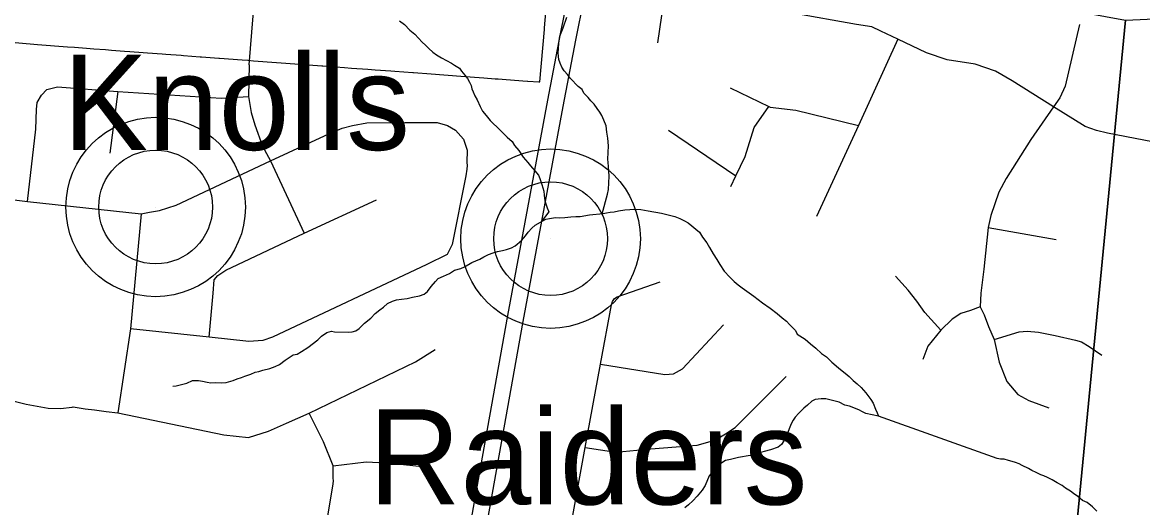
# Model space of a CAD drawing. Extents: x 0 to 34, y 0 to 22.
# Drawn here: x 6.938 to 7.866, y 16.474 to 16.876 of the extents above; entities that cross this region are included whole.
import ezdxf

# ---------------------------------------------------------------- set-up
doc = ezdxf.new("R2010")
doc.units = 0
for name, color, linetype in [('GM_X_City_Street', 7, 'Continuous'), ('GM_X_Interstate_Route', 7, 'Continuous'), ('GM_X_Minor_River', 7, 'Continuous'), ('GM_X_Rail_Line', 7, 'Continuous'), ('GM_X_Section', 7, 'Continuous'), ('GM_X_Township_Road', 7, 'Continuous'), ('GM_X_Unincorporated', 7, 'Continuous'), ('GM_X_Unincorporated_Location', 7, 'Continuous'), ('GM_X_Unincorporated_Text', 7, 'Continuous')]:
    doc.layers.add(name, color=color, linetype=linetype)

msp = doc.modelspace()

# ---------------------------------------------------------------- linework, layer by layer
at = {"layer": 'GM_X_City_Street'}
msp.add_lwpolyline([(7.12536, 16.84109), (7.131, 16.90921), (7.1345, 16.95152)], dxfattribs=at)
at = {"layer": 'GM_X_Interstate_Route'}
for points in [[(7.16116, 15.81231), (7.19303, 15.89829), (7.2144, 15.9659), (7.2415, 16.05927), (7.27374, 16.19197), (7.2776, 16.21112), (7.30642, 16.36962), (7.3527, 16.62799), (7.38582, 16.80653), (7.39634, 16.86158), (7.40336, 16.89601), (7.41126, 16.92738), (7.4174, 16.95238), (7.42595, 16.98067), (7.43764, 17.02421), (7.45688, 17.08069), (7.47421, 17.13179), (7.49131, 17.1818), (7.49832, 17.20807), (7.50667, 17.2351), (7.51434, 17.26887), (7.51582, 17.27715)], [(7.14843, 15.8175), (7.18029, 15.90348), (7.20158, 15.96819), (7.22753, 16.05726), (7.24135, 16.11001), (7.261, 16.19716), (7.26544, 16.2227), (7.29368, 16.37481), (7.33996, 16.63318), (7.37308, 16.81172), (7.38361, 16.86677), (7.39063, 16.9012)]]:
    msp.add_lwpolyline(points, dxfattribs=at)
at = {"layer": 'GM_X_Minor_River'}
for points in [[(7.25023, 16.87767), (7.2543, 16.87446), (7.2587, 16.86972), (7.26277, 16.86652), (7.26899, 16.8598), (7.27157, 16.85742), (7.27451, 16.85464), (7.27782, 16.85146), (7.2808, 16.84944), (7.2849, 16.84699), (7.29313, 16.84248), (7.29574, 16.84086), (7.29984, 16.83841), (7.30164, 16.83568), (7.30418, 16.83253), (7.30637, 16.82978), (7.30815, 16.82667), (7.30956, 16.82395), (7.31022, 16.82126), (7.31125, 16.81856), (7.31265, 16.81546), (7.31442, 16.81196), (7.31687, 16.80654), (7.31901, 16.80265), (7.32192, 16.79911), (7.32518, 16.7948)], [(7.41825, 16.71757), (7.42245, 16.73387), (7.42337, 16.73764), (7.42383, 16.74865), (7.42362, 16.75284), (7.42339, 16.75665), (7.42315, 16.76009), (7.42288, 16.76276), (7.42334, 16.77377), (7.42284, 16.78026), (7.4219, 16.78524), (7.42135, 16.79059), (7.41963, 16.79522), (7.41788, 16.79909), (7.41609, 16.80183), (7.41392, 16.80496), (7.41139, 16.80848), (7.40883, 16.81125), (7.40665, 16.814), (7.40297, 16.81757), (7.40157, 16.82067), (7.39823, 16.82308), (7.39201, 16.82979), (7.38946, 16.83294), (7.38653, 16.8361), (7.38475, 16.83921), (7.38335, 16.84231), (7.38233, 16.84539), (7.38179, 16.85074), (7.38213, 16.8591), (7.38313, 16.86476), (7.38572, 16.87189), (7.38875, 16.88051)], [(7.32518, 16.7948), (7.32813, 16.79202), (7.3307, 16.78963), (7.33474, 16.78567), (7.33952, 16.78092), (7.34357, 16.77733), (7.34536, 16.77422), (7.349, 16.76989), (7.3526, 16.76442), (7.35663, 16.76007), (7.35881, 16.75732), (7.36245, 16.753), (7.36536, 16.74946), (7.3664, 16.74675), (7.3681, 16.74174), (7.36979, 16.73635), (7.37003, 16.73291), (7.37061, 16.72833), (7.37266, 16.72254), (7.37405, 16.71906), (7.36763, 16.71094)], [(7.0622, 16.57439), (7.06489, 16.57467), (7.07378, 16.57698), (7.07845, 16.57907), (7.08343, 16.57925), (7.08685, 16.57874), (7.09064, 16.57782), (7.09368, 16.57732), (7.09789, 16.57753), (7.10247, 16.57735), (7.1063, 16.57758), (7.11211, 16.57925), (7.11561, 16.58063), (7.11909, 16.58163), (7.12181, 16.58267), (7.12685, 16.58437), (7.13036, 16.58613), (7.13345, 16.58677), (7.13693, 16.58777), (7.14272, 16.58906), (7.14699, 16.59079), (7.15051, 16.59256), (7.15524, 16.59617), (7.16192, 16.60047), (7.16539, 16.60109), (7.16892, 16.60323), (7.17402, 16.60645), (7.18232, 16.61297), (7.1855, 16.61588), (7.18984, 16.61913), (7.1937, 16.62012), (7.19636, 16.61964), (7.20781, 16.61918), (7.21088, 16.61944), (7.21398, 16.62045), (7.21673, 16.62225), (7.22112, 16.62664), (7.22627, 16.631), (7.22986, 16.63466), (7.23382, 16.63792), (7.23697, 16.64008), (7.24015, 16.643), (7.24444, 16.64511), (7.24754, 16.64613), (7.25177, 16.64672), (7.25638, 16.64729), (7.26101, 16.64825), (7.2668, 16.64954), (7.27068, 16.65091), (7.27344, 16.65308), (7.27629, 16.65715), (7.2799, 16.66119), (7.2823, 16.66376), (7.28659, 16.66587), (7.29164, 16.66795), (7.29559, 16.67084), (7.30099, 16.67214), (7.30411, 16.67354), (7.30999, 16.67711), (7.31661, 16.67989), (7.32012, 16.68165), (7.32403, 16.68378), (7.32791, 16.68514), (7.33139, 16.68615), (7.33564, 16.68712), (7.33873, 16.68776), (7.34299, 16.68911), (7.34612, 16.69088), (7.35127, 16.69524), (7.3545, 16.6993), (7.35691, 16.70225), (7.35973, 16.70556), (7.36251, 16.70811), (7.37151, 16.71308), (7.37459, 16.71371), (7.37958, 16.71427), (7.38302, 16.71414), (7.38723, 16.71435), (7.39223, 16.71491), (7.39644, 16.71513), (7.39989, 16.71537), (7.40759, 16.71658), (7.4191, 16.71765), (7.42181, 16.7183), (7.42489, 16.71894), (7.42796, 16.7192), (7.43181, 16.7198), (7.43682, 16.72074), (7.44103, 16.72096), (7.44372, 16.72123), (7.45021, 16.72097), (7.45628, 16.71997), (7.46729, 16.71801), (7.47827, 16.71529), (7.4824, 16.7136), (7.48652, 16.71154), (7.48951, 16.7099), (7.49247, 16.70749), (7.4958, 16.7047), (7.49876, 16.7023), (7.50126, 16.69802)], [(7.50126, 16.69802), (7.50488, 16.69331), (7.50702, 16.68942), (7.51025, 16.68434), (7.51312, 16.67967), (7.51561, 16.67538), (7.51921, 16.66992), (7.52397, 16.66478), (7.52765, 16.66121), (7.53097, 16.65842), (7.53431, 16.656), (7.53802, 16.65319), (7.54397, 16.64915), (7.551, 16.64354), (7.55732, 16.63911), (7.56325, 16.63469), (7.56731, 16.6311), (7.57102, 16.62829), (7.57358, 16.62553), (7.57835, 16.62077), (7.57975, 16.61767), (7.58647, 16.6136), (7.59089, 16.60962), (7.59533, 16.60602), (7.60012, 16.60165), (7.60421, 16.59882), (7.60862, 16.59446), (7.61415, 16.58968), (7.61711, 16.58728), (7.61971, 16.58527), (7.62303, 16.58248), (7.62634, 16.5793), (7.62967, 16.57651), (7.63298, 16.57333), (7.63662, 16.569), (7.64098, 16.5635), (7.64277, 16.56039), (7.64485, 16.55536), (7.64625, 16.55226), (7.64718, 16.54945)], [(7.64718, 16.54945), (7.63668, 16.55188), (7.63405, 16.55313), (7.63106, 16.55477), (7.62316, 16.55775), (7.61937, 16.55866), (7.6145, 16.56113), (7.60808, 16.56291), (7.60353, 16.56386), (7.59971, 16.56401), (7.59472, 16.56345), (7.59198, 16.56203), (7.58841, 16.55875), (7.58524, 16.55621), (7.58125, 16.55219), (7.57806, 16.54889), (7.57642, 16.5463), (7.57477, 16.54332), (7.57307, 16.5392), (7.57132, 16.53395), (7.56883, 16.5291), (7.56679, 16.52614), (7.56403, 16.52397), (7.55781, 16.52156), (7.5524, 16.52025), (7.5408, 16.51691), (7.53117, 16.51539), (7.52461, 16.51375), (7.52036, 16.51278), (7.51644, 16.51027), (7.51288, 16.50737), (7.51006, 16.50406), (7.50684, 16.5), (7.50345, 16.49215), (7.50099, 16.48806), (7.49697, 16.48328), (7.49336, 16.47924), (7.48978, 16.47596), (7.48662, 16.47342)], [(7.82832, 16.47084), (7.82464, 16.47441), (7.8202, 16.47801), (7.81645, 16.47968), (7.81237, 16.48288), (7.80903, 16.4853), (7.80644, 16.48731), (7.80233, 16.48975), (7.79937, 16.49215), (7.79526, 16.49422), (7.79115, 16.49667), (7.78741, 16.49871), (7.78441, 16.49998), (7.78177, 16.50084), (7.77803, 16.50289), (7.77427, 16.50456), (7.77166, 16.50619), (7.76641, 16.50868), (7.76379, 16.50992), (7.76078, 16.51119), (7.75814, 16.51205), (7.75512, 16.51293), (7.75133, 16.51384), (7.74828, 16.51397), (7.74563, 16.51445), (7.64718, 16.54945)]]:
    msp.add_lwpolyline(points, dxfattribs=at)
at = {"layer": 'GM_X_Rail_Line'}
msp.add_lwpolyline([(6.92208, 16.86046), (6.95012, 16.85795), (6.97502, 16.85607), (6.98077, 16.85564), (6.9907, 16.85489), (6.99667, 16.85444), (7.00637, 16.85371), (7.0115, 16.85332), (7.02205, 16.85253), (7.02667, 16.85219), (7.03772, 16.85136), (7.04124, 16.85109), (7.0534, 16.85018), (7.05633, 16.84996), (7.06907, 16.849), (7.07109, 16.84885), (7.08475, 16.84782), (7.086, 16.84773), (7.10043, 16.84665), (7.10079, 16.84662), (7.11973, 16.84519), (7.12437, 16.84484), (7.12919, 16.84447), (7.14826, 16.84303), (7.16712, 16.84161), (7.18581, 16.8402), (7.18663, 16.84014), (7.18963, 16.83995), (7.20465, 16.8388), (7.21037, 16.83841), (7.22393, 16.83738), (7.22989, 16.83697), (7.24281, 16.83598), (7.24613, 16.83576), (7.26127, 16.83464), (7.26167, 16.83459), (7.27642, 16.83351), (7.30102, 16.83169), (7.31999, 16.83028), (7.3295, 16.82958), (7.33187, 16.8294), (7.33535, 16.82914), (7.35243, 16.82789), (7.35616, 16.82764), (7.3565, 16.82761), (7.36567, 16.82698), (7.36638, 16.82693), (7.37023, 16.87051), (7.37034, 16.87181), (7.37144, 16.88447)], dxfattribs=at)
at = {"layer": 'GM_X_Section'}
for points in [[(6.90344, 17.05244), (7.85192, 16.87815), (7.75594, 15.88125), (6.80105, 16.04258)], [(7.85192, 16.87815), (8.87533, 16.92529), (8.75783, 15.8486), (7.75594, 15.88125)]]:
    msp.add_lwpolyline(points, close=True, dxfattribs=at)
at = {"layer": 'GM_X_Township_Road'}
for p, q in [((7.01674, 16.81901), (7.0101, 16.76786)), ((7.47315, 16.78673), (7.52901, 16.74906)), ((7.73826, 16.70605), (7.79461, 16.69621))]:
    msp.add_line(p, q, dxfattribs=at)
for points in [[(7.46424, 16.85939), (7.47062, 16.90296), (7.47927, 16.94665), (7.48203, 16.95531), (7.49071, 16.97163), (7.50343, 16.98842), (7.5156, 17.0035), (7.52069, 17.01751), (7.52126, 17.02568), (7.52525, 17.03043), (7.5338, 17.03404), (7.54597, 17.04523)], [(7.97336, 16.75805), (7.8371, 16.78449), (7.82805, 16.78662), (7.81861, 16.79001), (7.79243, 16.80619), (7.75807, 16.82791), (7.74429, 16.83585), (7.72729, 16.84165), (7.70414, 16.84521), (7.68698, 16.85096), (7.66333, 16.86224), (7.6491, 16.86902), (7.64161, 16.87263), (7.62912, 16.87446), (7.47062, 16.90296)], [(7.81398, 16.87441), (7.80205, 16.82338), (7.79762, 16.8136), (7.79243, 16.80619), (7.77358, 16.77923), (7.75301, 16.74667), (7.74702, 16.73541), (7.74046, 16.71619), (7.73826, 16.70605), (7.73458, 16.67145), (7.73201, 16.65172), (7.73157, 16.64021), (7.73483, 16.63378), (7.73855, 16.62391), (7.74316, 16.61328), (7.74729, 16.59448), (7.75373, 16.57839), (7.76289, 16.5675), (7.7718, 16.56255), (7.78839, 16.5566)], [(7.66333, 16.86224), (7.63054, 16.79083), (7.59581, 16.71524)], [(7.12536, 16.84109), (7.12484, 16.8148), (7.12725, 16.80156), (7.13006, 16.79133), (7.13668, 16.77368), (7.14329, 16.76145), (7.17117, 16.70148)], [(6.94173, 16.72776), (6.94855, 16.78772), (6.94915, 16.80397), (6.94976, 16.80978), (6.95324, 16.81601), (6.95778, 16.82061), (6.9666, 16.82282), (7.01674, 16.81901), (7.10238, 16.81339), (7.12484, 16.8148)], [(7.52415, 16.82196), (7.55645, 16.80643), (7.55752, 16.80591), (7.57872, 16.80348), (7.63054, 16.79083)], [(7.52472, 16.7402), (7.52901, 16.74906), (7.53674, 16.76499), (7.54419, 16.78914), (7.55645, 16.80643)], [(6.87157, 16.7366), (6.94173, 16.72776), (7.036, 16.71733), (7.04281, 16.71893), (7.05124, 16.72034), (7.06508, 16.72455), (7.14329, 16.76145), (7.19163, 16.78392), (7.20266, 16.78853), (7.21128, 16.79073), (7.22292, 16.79294), (7.2546, 16.79334), (7.28148, 16.79334), (7.2899, 16.79073), (7.29652, 16.78692), (7.30314, 16.7793), (7.30615, 16.77028), (7.30596, 16.76007), (7.30623, 16.75759), (7.30604, 16.75448), (7.30504, 16.7489), (7.29375, 16.69188), (7.28966, 16.68371), (7.27278, 16.67528), (7.1449, 16.61505), (7.13688, 16.61224), (7.12524, 16.61144), (7.09235, 16.61524), (7.02717, 16.62206)], [(7.09235, 16.61524), (7.09578, 16.65171), (7.09636, 16.66277), (7.09957, 16.66638), (7.10619, 16.6708), (7.17117, 16.70148), (7.23094, 16.72916)], [(7.036, 16.71733), (7.02717, 16.62206), (7.01674, 16.55227)], [(7.65888, 16.21487), (7.64029, 16.22175), (7.62259, 16.23136), (7.55585, 16.26878), (7.54574, 16.27231), (7.53411, 16.27434), (7.50706, 16.27509), (7.49948, 16.27737), (7.48488, 16.28624), (7.44739, 16.30947), (7.44032, 16.31732), (7.434, 16.33097), (7.3897, 16.4341), (7.38833, 16.43984), (7.39046, 16.44892), (7.40411, 16.52351), (7.41678, 16.59279), (7.42578, 16.64192), (7.42676, 16.6448), (7.42842, 16.64713), (7.4305, 16.64865), (7.46612, 16.66106)], [(7.69883, 16.62082), (7.68573, 16.63555), (7.67913, 16.64498), (7.6719, 16.6541), (7.66141, 16.66582)], [(7.73157, 16.64021), (7.72355, 16.63726), (7.71548, 16.63468), (7.70843, 16.63006), (7.69883, 16.62082), (7.68819, 16.60764), (7.68395, 16.59649)], [(7.41678, 16.59279), (7.47014, 16.58406), (7.47736, 16.58469), (7.48465, 16.58875), (7.51873, 16.6254)], [(7.74316, 16.61328), (7.76388, 16.6195), (7.77057, 16.61999), (7.77997, 16.61925), (7.79369, 16.61639), (7.81068, 16.61255), (7.81558, 16.61125), (7.82194, 16.60732), (7.83238, 16.60022)], [(7.15646, 16.54371), (7.17518, 16.55207), (7.26329, 16.5947), (7.27974, 16.60482)], [(7.40411, 16.52351), (7.42944, 16.51982), (7.45852, 16.5226), (7.49695, 16.52564), (7.51161, 16.52968), (7.52046, 16.53499), (7.5283, 16.54005), (7.57077, 16.58242)], [(6.89418, 16.57331), (6.91053, 16.56703), (6.94073, 16.55949), (6.95878, 16.55628), (6.96921, 16.55608), (6.97869, 16.55717)], [(6.97869, 16.55717), (6.97964, 16.55728), (6.98967, 16.55568), (6.99728, 16.55488), (7.00701, 16.55357)], [(7.00701, 16.55357), (7.01674, 16.55227), (7.10459, 16.53402), (7.12504, 16.53201), (7.14149, 16.53703), (7.15646, 16.54371)], [(7.17459, 16.38845), (7.18814, 16.45181), (7.19525, 16.49338), (7.1954, 16.49586), (7.19509, 16.49819), (7.19524, 16.50834), (7.18722, 16.5282), (7.17518, 16.55207)], [(7.19524, 16.50834), (7.22251, 16.51156), (7.24337, 16.51055), (7.2711, 16.50761)]]:
    msp.add_lwpolyline(points, dxfattribs=at)
at = {"layer": 'GM_X_Unincorporated'}
for centre, radius in [((7.04795, 16.72311), 0.0744), ((7.04795, 16.72311), 0.04716), ((7.3754, 16.69684), 0.0744), ((7.3754, 16.69684), 0.04716)]:
    msp.add_circle(centre, radius, dxfattribs=at)
at = {"layer": 'GM_X_Unincorporated_Location'}
for p, q in [((7.04795, 16.72311), (7.04795, 16.72311)), ((7.3754, 16.69684), (7.3754, 16.69684))]:
    msp.add_line(p, q, dxfattribs=at)

# ---------------------------------------------------------------- texts
at = {"layer": 'GM_X_Unincorporated_Text'}
for s, p in [('Knolls', (6.97109, 16.77049)), ('Raiders', (7.22443, 16.47632))]:
    msp.add_text(s, height=0.078977, rotation=0.00001, dxfattribs=at).set_placement(p)

doc.saveas('drawing.dxf')
